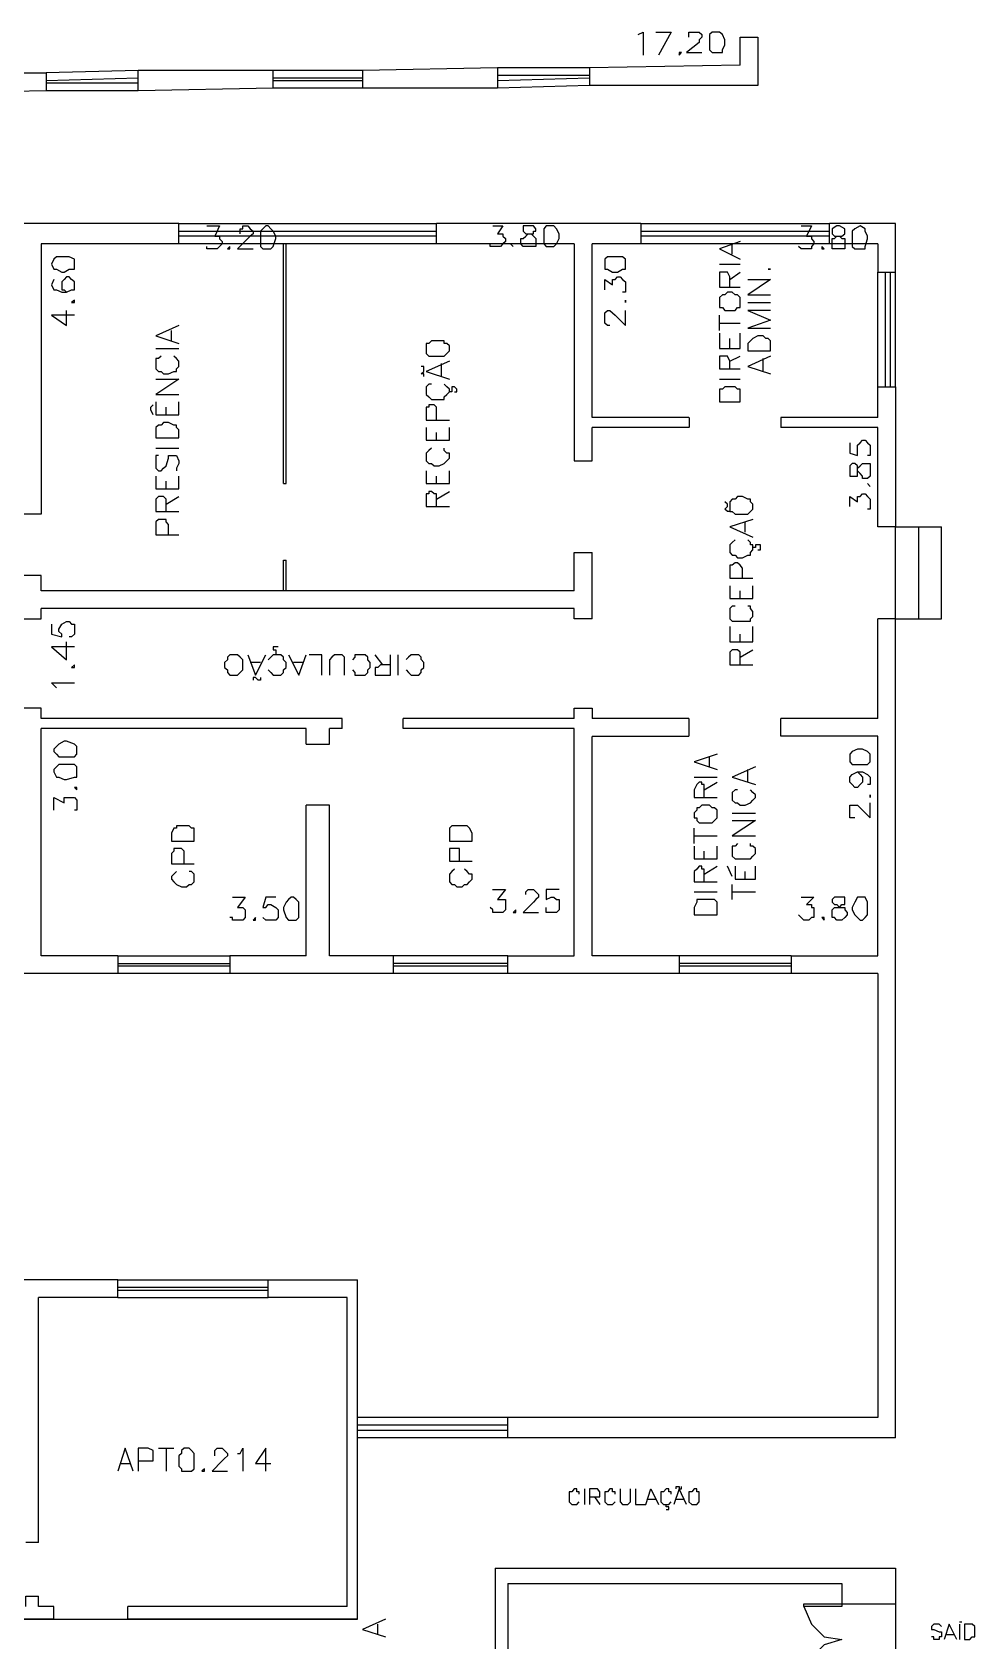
# Model space of a CAD drawing. Header units: millimetres. Extents: x -369 to -70, y -1414 to -1185.
# Drawn here: x -204.99 to -192.48, y -1322.25 to -1300.92 of the extents above; entities that cross this region are included whole.
import ezdxf

# ---------------------------------------------------------------- set-up
doc = ezdxf.new("R2010")
doc.units = ezdxf.units.MM
doc.header["$MEASUREMENT"] = 0
for name, color, linetype in [('10', 10, 'Continuous'), ('12', 12, 'Continuous'), ('50', 50, 'Continuous'), ('6', 6, 'Continuous'), ('8', 8, 'Continuous')]:
    doc.layers.add(name, color=color, linetype=linetype)

msp = doc.modelspace()

# ---------------------------------------------------------------- linework, layer by layer
at = {"layer": '10'}
for points in [[(-195.598, -1301.358), (-195.598, -1300.986), (-195.598, -1300.986), (-195.362, -1300.986), (-195.362, -1300.986), (-195.362, -1301.626)], [(-206.596, -1301.458), (-204.802, -1301.458), (-204.802, -1301.458), (-204.802, -1301.694), (-206.596, -1301.73)], [(-201.792, -1301.662), (-201.792, -1301.426), (-201.792, -1301.426), (-203.583, -1301.426)], [(-201.792, -1301.662), (-203.583, -1301.694), (-203.583, -1301.694), (-203.583, -1301.426)], [(-198.815, -1301.39), (-200.606, -1301.426)], [(-200.606, -1301.426), (-200.606, -1301.662)], [(-198.815, -1301.39), (-198.815, -1301.662)], [(-195.598, -1301.358), (-197.596, -1301.39)], [(-197.596, -1301.39), (-197.596, -1301.626)], [(-198.815, -1301.662), (-200.606, -1301.662)], [(-195.362, -1301.626), (-197.596, -1301.626)], [(-203.043, -1303.456), (-206.256, -1303.456)], [(-203.043, -1303.724), (-203.043, -1303.456)], [(-196.917, -1303.456), (-199.626, -1303.456)], [(-199.626, -1303.724), (-199.626, -1303.456)], [(-196.917, -1303.456), (-196.917, -1303.724), (-196.917, -1303.724), (-197.56, -1303.724)], [(-194.415, -1303.724), (-194.415, -1303.456)], [(-193.536, -1303.456), (-194.415, -1303.456)], [(-193.772, -1303.724), (-193.772, -1304.099), (-193.772, -1304.099), (-193.536, -1304.099), (-193.536, -1303.456)], [(-204.87, -1303.724), (-204.87, -1307.312), (-204.87, -1307.312), (-205.141, -1307.312), (-205.141, -1307.312), (-205.141, -1306.501)], [(-203.043, -1303.724), (-204.87, -1303.724)], [(-197.8, -1303.724), (-199.626, -1303.724)], [(-197.8, -1303.724), (-197.8, -1306.601), (-197.8, -1306.601), (-197.56, -1306.601)], [(-197.56, -1306.026), (-197.56, -1303.724)], [(-193.772, -1303.724), (-194.415, -1303.724)], [(-193.772, -1305.622), (-193.536, -1305.622)], [(-193.536, -1305.622), (-193.536, -1307.48), (-193.536, -1307.48), (-193.772, -1307.48)], [(-193.772, -1306.026), (-193.772, -1305.622)], [(-196.277, -1306.026), (-197.56, -1306.026)], [(-196.277, -1306.161), (-197.56, -1306.161)], [(-197.56, -1306.601), (-197.56, -1306.161)], [(-196.273, -1306.026), (-196.273, -1306.161)], [(-195.059, -1306.026), (-195.059, -1306.161)], [(-193.772, -1306.026), (-195.059, -1306.026)], [(-193.772, -1306.161), (-195.059, -1306.161)], [(-193.772, -1307.48), (-193.772, -1306.161)], [(-197.8, -1307.82), (-197.56, -1307.82)], [(-197.8, -1308.328), (-197.8, -1307.82)], [(-197.56, -1308.699), (-197.56, -1307.82)], [(-204.87, -1308.328), (-204.87, -1308.124), (-205.141, -1308.124)], [(-197.8, -1308.328), (-204.87, -1308.328)], [(-205.141, -1308.699), (-204.87, -1308.699), (-204.87, -1308.699), (-204.87, -1308.563)], [(-197.8, -1308.563), (-204.87, -1308.563)], [(-197.56, -1308.699), (-197.8, -1308.699), (-197.8, -1308.699), (-197.8, -1308.563)], [(-193.536, -1308.699), (-193.772, -1308.699)], [(-193.772, -1310.018), (-193.772, -1308.699)], [(-193.536, -1319.561), (-193.536, -1308.699)], [(-204.87, -1310.018), (-204.87, -1309.882), (-204.87, -1309.882), (-205.141, -1309.882), (-205.141, -1309.882), (-205.141, -1310.018)], [(-200.877, -1310.018), (-204.87, -1310.018)], [(-200.877, -1310.154), (-200.877, -1310.018)], [(-200.066, -1310.154), (-200.066, -1310.018)], [(-197.8, -1310.018), (-200.066, -1310.018)], [(-197.8, -1310.018), (-197.8, -1309.882), (-197.8, -1309.882), (-197.56, -1309.882), (-197.56, -1309.882), (-197.56, -1310.018)], [(-196.277, -1310.018), (-197.56, -1310.018)], [(-196.273, -1310.254), (-196.273, -1310.018)], [(-195.059, -1310.254), (-195.059, -1310.018)], [(-193.772, -1310.018), (-195.059, -1310.018)], [(-201.353, -1310.154), (-204.87, -1310.154)], [(-204.87, -1313.167), (-204.87, -1310.154)], [(-201.353, -1310.358), (-201.353, -1310.154)], [(-201.353, -1310.358), (-201.045, -1310.358), (-201.045, -1310.358), (-201.045, -1310.154)], [(-200.877, -1310.154), (-201.045, -1310.154)], [(-197.8, -1310.154), (-200.066, -1310.154)], [(-197.8, -1313.167), (-197.8, -1310.154)], [(-196.277, -1310.258), (-197.56, -1310.258)], [(-197.56, -1313.167), (-197.56, -1310.258)], [(-193.772, -1310.254), (-195.059, -1310.254)], [(-194.923, -1313.167), (-193.772, -1313.167), (-193.772, -1313.167), (-193.772, -1310.254)], [(-201.045, -1311.169), (-201.353, -1311.169)], [(-201.353, -1313.167), (-201.353, -1311.169)], [(-201.045, -1313.167), (-201.045, -1311.169)], [(-203.855, -1313.167), (-204.87, -1313.167)], [(-203.855, -1313.167), (-203.855, -1313.403)], [(-201.353, -1313.167), (-202.368, -1313.167)], [(-202.368, -1313.167), (-202.368, -1313.403)], [(-200.202, -1313.167), (-201.045, -1313.167)], [(-200.202, -1313.167), (-200.202, -1313.403)], [(-196.409, -1313.167), (-196.409, -1313.403), (-196.409, -1313.403), (-198.679, -1313.403), (-198.679, -1313.403), (-198.679, -1313.167), (-198.679, -1313.167), (-197.8, -1313.167)], [(-196.409, -1313.167), (-197.56, -1313.167)], [(-194.923, -1313.167), (-194.923, -1313.403)], [(-203.855, -1313.403), (-205.749, -1313.403)], [(-200.202, -1313.403), (-202.368, -1313.403)], [(-193.772, -1313.403), (-194.923, -1313.403)], [(-193.772, -1313.403), (-193.772, -1319.29)], [(-203.855, -1317.463), (-205.309, -1317.463)], [(-203.855, -1317.699), (-203.855, -1317.463)], [(-200.809, -1317.699), (-201.86, -1317.699), (-201.86, -1317.699), (-201.86, -1317.463), (-201.86, -1317.463), (-200.673, -1317.463)], [(-200.673, -1321.963), (-200.673, -1317.463)], [(-203.855, -1317.699), (-204.906, -1317.699)], [(-204.906, -1320.948), (-204.906, -1317.699)], [(-200.809, -1321.795), (-200.809, -1317.699)], [(-200.673, -1321.963), (-200.673, -1319.29)], [(-193.772, -1319.29), (-198.679, -1319.29)], [(-198.679, -1319.561), (-198.679, -1319.29)], [(-193.536, -1319.561), (-198.679, -1319.561)], [(-204.906, -1320.948), (-205.073, -1320.948)], [(-198.847, -1321.288), (-193.536, -1321.288)], [(-198.847, -1321.288), (-198.847, -1323.789)], [(-193.536, -1321.288), (-193.536, -1321.759)], [(-198.679, -1321.492), (-194.247, -1321.492)], [(-198.679, -1321.492), (-198.679, -1329.612)], [(-194.247, -1321.492), (-194.247, -1321.759)], [(-205.073, -1321.795), (-205.073, -1321.659), (-205.073, -1321.659), (-204.906, -1321.659)], [(-204.906, -1321.795), (-204.906, -1321.659)], [(-194.247, -1321.795), (-194.755, -1321.795), (-194.755, -1321.759), (-194.247, -1321.759), (-194.247, -1321.795)], [(-194.247, -1321.759), (-193.536, -1321.759)], [(-208.626, -1321.963), (-200.673, -1321.963)], [(-204.702, -1321.963), (-206.696, -1321.963)], [(-204.702, -1321.963), (-204.702, -1321.795), (-204.702, -1321.795), (-204.906, -1321.795)], [(-200.809, -1321.795), (-203.719, -1321.795)], [(-200.673, -1321.963), (-203.719, -1321.963), (-203.719, -1321.963), (-203.719, -1321.795)]]:
    msp.add_lwpolyline(points, dxfattribs=at)
at = {"layer": '12'}
for points in [[(-201.621, -1303.724), (-201.657, -1303.724)], [(-201.657, -1306.905), (-201.657, -1303.724)], [(-201.621, -1306.905), (-201.621, -1303.724)], [(-201.657, -1306.905), (-201.621, -1306.905)], [(-201.657, -1307.92), (-201.621, -1307.92)], [(-201.657, -1308.328), (-201.657, -1307.92)], [(-201.621, -1308.328), (-201.621, -1307.92)]]:
    msp.add_lwpolyline(points, dxfattribs=at)
at = {"layer": '50'}
for points in [[(-196.953, -1300.95), (-196.953, -1300.95), (-196.885, -1300.918), (-196.885, -1301.222)], [(-196.717, -1300.918), (-196.513, -1300.918), (-196.513, -1300.918), (-196.681, -1301.222)], [(-196.277, -1300.986), (-196.277, -1300.95), (-196.277, -1300.918), (-196.241, -1300.918), (-196.174, -1300.918), (-196.142, -1300.918), (-196.106, -1300.95), (-196.106, -1300.986), (-196.142, -1301.018), (-196.142, -1301.054), (-196.309, -1301.186), (-196.106, -1301.186)], [(-195.938, -1300.918), (-195.97, -1300.918), (-196.006, -1300.95), (-196.006, -1301.018), (-196.006, -1301.086), (-196.006, -1301.154), (-195.97, -1301.186), (-195.938, -1301.186), (-195.902, -1301.186), (-195.834, -1301.186), (-195.834, -1301.154), (-195.802, -1301.086), (-195.802, -1301.018), (-195.834, -1300.95), (-195.87, -1300.918), (-195.902, -1300.918), (-195.938, -1300.918)], [(-196.409, -1301.186), (-196.409, -1301.186), (-196.409, -1301.222), (-196.377, -1301.186), (-196.409, -1301.186)], [(-202.672, -1303.488), (-202.504, -1303.488), (-202.568, -1303.624), (-202.536, -1303.624), (-202.504, -1303.624), (-202.504, -1303.66), (-202.468, -1303.692), (-202.468, -1303.724), (-202.504, -1303.76), (-202.536, -1303.792), (-202.568, -1303.792), (-202.604, -1303.792), (-202.672, -1303.792), (-202.672, -1303.76)], [(-202.232, -1303.592), (-202.232, -1303.556), (-202.232, -1303.524), (-202.196, -1303.524), (-202.196, -1303.488), (-202.128, -1303.488), (-202.096, -1303.524), (-202.06, -1303.556), (-202.06, -1303.592), (-202.096, -1303.624), (-202.128, -1303.656), (-202.264, -1303.792), (-202.06, -1303.792)], [(-201.892, -1303.488), (-201.928, -1303.524), (-201.96, -1303.556), (-201.96, -1303.624), (-201.96, -1303.656), (-201.96, -1303.76), (-201.928, -1303.792), (-201.892, -1303.792), (-201.86, -1303.792), (-201.824, -1303.792), (-201.792, -1303.76), (-201.756, -1303.656), (-201.756, -1303.624), (-201.792, -1303.556), (-201.824, -1303.524), (-201.86, -1303.488), (-201.892, -1303.488)], [(-198.879, -1303.488), (-198.747, -1303.488), (-198.815, -1303.592), (-198.779, -1303.592), (-198.747, -1303.592), (-198.747, -1303.624), (-198.711, -1303.656), (-198.711, -1303.692), (-198.747, -1303.724), (-198.779, -1303.76), (-198.815, -1303.76), (-198.847, -1303.76), (-198.879, -1303.76), (-198.915, -1303.76), (-198.915, -1303.724)], [(-198.408, -1303.488), (-198.475, -1303.488), (-198.475, -1303.524), (-198.475, -1303.556), (-198.44, -1303.592), (-198.372, -1303.592), (-198.34, -1303.624), (-198.308, -1303.656), (-198.308, -1303.724), (-198.308, -1303.76), (-198.34, -1303.76), (-198.372, -1303.76), (-198.408, -1303.76), (-198.475, -1303.76), (-198.507, -1303.724), (-198.507, -1303.656), (-198.475, -1303.656), (-198.44, -1303.624), (-198.408, -1303.592), (-198.34, -1303.592), (-198.34, -1303.556), (-198.308, -1303.556), (-198.308, -1303.524), (-198.34, -1303.488), (-198.372, -1303.488), (-198.408, -1303.488)], [(-198.136, -1303.488), (-198.172, -1303.488), (-198.204, -1303.524), (-198.204, -1303.592), (-198.204, -1303.656), (-198.204, -1303.724), (-198.172, -1303.76), (-198.136, -1303.76), (-198.104, -1303.76), (-198.068, -1303.76), (-198.036, -1303.724), (-198, -1303.656), (-198, -1303.592), (-198.036, -1303.524), (-198.068, -1303.488), (-198.104, -1303.488), (-198.136, -1303.488)], [(-194.787, -1303.488), (-194.651, -1303.488), (-194.719, -1303.624), (-194.687, -1303.624), (-194.651, -1303.624), (-194.651, -1303.66), (-194.619, -1303.692), (-194.619, -1303.724), (-194.651, -1303.76), (-194.651, -1303.792), (-194.719, -1303.792), (-194.755, -1303.792), (-194.787, -1303.792), (-194.823, -1303.76)], [(-194.315, -1303.488), (-194.379, -1303.524), (-194.379, -1303.556), (-194.379, -1303.592), (-194.347, -1303.624), (-194.279, -1303.624), (-194.247, -1303.656), (-194.211, -1303.656), (-194.211, -1303.692), (-194.211, -1303.76), (-194.211, -1303.792), (-194.279, -1303.792), (-194.315, -1303.792), (-194.379, -1303.792), (-194.379, -1303.76), (-194.379, -1303.692), (-194.379, -1303.656), (-194.347, -1303.656), (-194.315, -1303.624), (-194.247, -1303.624), (-194.211, -1303.592), (-194.211, -1303.556), (-194.211, -1303.524), (-194.279, -1303.488), (-194.315, -1303.488)], [(-194.008, -1303.488), (-194.075, -1303.524), (-194.111, -1303.556), (-194.111, -1303.624), (-194.111, -1303.66), (-194.111, -1303.76), (-194.075, -1303.792), (-194.008, -1303.792), (-193.94, -1303.792), (-193.94, -1303.76), (-193.908, -1303.66), (-193.908, -1303.624), (-193.94, -1303.556), (-193.94, -1303.524), (-194.008, -1303.488)], [(-202.368, -1303.76), (-202.4, -1303.792), (-202.368, -1303.792), (-202.368, -1303.76)], [(-198.611, -1303.76), (-198.643, -1303.724)], [(-195.598, -1303.692), (-195.87, -1303.792), (-195.87, -1303.792), (-195.598, -1303.928)], [(-195.702, -1303.86), (-195.702, -1303.724)], [(-194.515, -1303.76), (-194.515, -1303.792), (-194.483, -1303.792), (-194.515, -1303.76)], [(-204.734, -1303.995), (-204.702, -1304.063), (-204.666, -1304.063), (-204.598, -1304.099), (-204.566, -1304.099), (-204.498, -1304.063), (-204.43, -1304.063), (-204.43, -1303.995), (-204.43, -1303.928), (-204.498, -1303.896), (-204.566, -1303.896), (-204.598, -1303.896), (-204.666, -1303.896), (-204.702, -1303.928), (-204.734, -1303.995)], [(-197.392, -1303.995), (-197.392, -1304.063), (-197.356, -1304.063), (-197.293, -1304.099), (-197.225, -1304.099), (-197.157, -1304.063), (-197.121, -1304.063), (-197.121, -1303.995), (-197.121, -1303.928), (-197.157, -1303.896), (-197.225, -1303.896), (-197.293, -1303.896), (-197.356, -1303.896), (-197.392, -1303.928), (-197.392, -1303.995)], [(-195.87, -1303.995), (-195.598, -1303.995)], [(-204.702, -1304.199), (-204.702, -1304.199), (-204.734, -1304.267), (-204.702, -1304.335), (-204.666, -1304.335), (-204.598, -1304.367), (-204.534, -1304.367), (-204.466, -1304.335), (-204.43, -1304.335), (-204.43, -1304.267), (-204.43, -1304.231), (-204.466, -1304.199), (-204.498, -1304.163), (-204.534, -1304.163), (-204.566, -1304.199), (-204.598, -1304.231), (-204.598, -1304.267), (-204.598, -1304.335), (-204.566, -1304.335), (-204.534, -1304.367)], [(-197.392, -1304.335), (-197.392, -1304.199), (-197.293, -1304.267), (-197.293, -1304.231), (-197.293, -1304.199), (-197.257, -1304.199), (-197.225, -1304.163), (-197.189, -1304.163), (-197.157, -1304.199), (-197.121, -1304.231), (-197.121, -1304.267), (-197.121, -1304.299), (-197.121, -1304.335), (-197.121, -1304.367), (-197.157, -1304.367)], [(-195.734, -1304.299), (-195.734, -1304.163), (-195.766, -1304.099), (-195.802, -1304.099), (-195.834, -1304.099), (-195.87, -1304.099), (-195.87, -1304.163), (-195.87, -1304.299), (-195.87, -1304.299), (-195.598, -1304.299)], [(-195.734, -1304.199), (-195.598, -1304.099)], [(-195.498, -1304.199), (-195.194, -1304.199), (-195.194, -1304.199), (-195.498, -1304.403), (-195.498, -1304.403), (-195.194, -1304.403)], [(-195.226, -1304.063), (-195.194, -1304.063), (-195.226, -1304.063)], [(-204.466, -1304.503), (-204.43, -1304.503), (-204.43, -1304.471), (-204.466, -1304.503)], [(-197.121, -1304.503), (-197.121, -1304.503), (-197.121, -1304.471), (-197.121, -1304.503)], [(-195.87, -1304.539), (-195.87, -1304.571), (-195.834, -1304.571), (-195.802, -1304.607), (-195.766, -1304.607), (-195.702, -1304.607), (-195.666, -1304.607), (-195.634, -1304.571), (-195.598, -1304.571), (-195.598, -1304.539), (-195.598, -1304.471), (-195.598, -1304.435), (-195.634, -1304.403), (-195.666, -1304.403), (-195.702, -1304.367), (-195.766, -1304.367), (-195.802, -1304.403), (-195.834, -1304.403), (-195.87, -1304.435), (-195.87, -1304.471), (-195.87, -1304.539)], [(-204.43, -1304.671), (-204.734, -1304.671), (-204.734, -1304.671), (-204.534, -1304.807), (-204.534, -1304.607)], [(-197.325, -1304.807), (-197.356, -1304.807), (-197.392, -1304.775), (-197.392, -1304.739), (-197.392, -1304.671), (-197.392, -1304.639), (-197.356, -1304.607), (-197.325, -1304.607), (-197.293, -1304.639), (-197.257, -1304.671), (-197.121, -1304.807), (-197.121, -1304.607)], [(-195.87, -1304.875), (-195.87, -1304.671)], [(-195.498, -1304.503), (-195.194, -1304.503)], [(-195.194, -1304.607), (-195.498, -1304.607), (-195.498, -1304.607), (-195.194, -1304.739), (-195.194, -1304.739), (-195.498, -1304.843), (-195.498, -1304.843), (-195.194, -1304.843)], [(-203.043, -1304.807), (-203.347, -1304.943), (-203.347, -1304.943), (-203.043, -1305.047)], [(-203.143, -1305.011), (-203.143, -1304.875)], [(-195.87, -1304.775), (-195.598, -1304.775)], [(-195.87, -1304.911), (-195.87, -1305.114), (-195.87, -1305.114), (-195.598, -1305.114)], [(-195.598, -1305.114), (-195.598, -1304.911)], [(-203.347, -1305.114), (-203.043, -1305.114)], [(-199.762, -1305.146), (-199.762, -1305.178), (-199.726, -1305.214), (-199.694, -1305.214), (-199.658, -1305.214), (-199.59, -1305.214), (-199.523, -1305.214), (-199.491, -1305.178), (-199.455, -1305.146), (-199.455, -1305.078), (-199.491, -1305.047), (-199.523, -1305.047), (-199.523, -1305.011), (-199.59, -1305.011), (-199.658, -1305.011), (-199.694, -1305.011), (-199.726, -1305.047), (-199.762, -1305.047), (-199.762, -1305.078), (-199.762, -1305.146)], [(-195.734, -1305.114), (-195.734, -1304.979)], [(-195.498, -1305.146), (-195.194, -1305.146), (-195.194, -1305.146), (-195.194, -1305.047), (-195.194, -1305.011), (-195.226, -1304.979), (-195.258, -1304.979), (-195.294, -1304.943), (-195.362, -1304.943), (-195.43, -1304.979), (-195.462, -1305.011), (-195.498, -1305.047), (-195.498, -1305.146)], [(-203.279, -1305.214), (-203.315, -1305.246), (-203.347, -1305.246), (-203.347, -1305.282), (-203.347, -1305.35), (-203.347, -1305.382), (-203.315, -1305.418), (-203.279, -1305.418), (-203.247, -1305.45), (-203.179, -1305.45), (-203.111, -1305.418), (-203.075, -1305.418), (-203.075, -1305.382), (-203.043, -1305.35), (-203.043, -1305.282), (-203.075, -1305.246), (-203.111, -1305.214)], [(-199.455, -1305.282), (-199.762, -1305.418), (-199.762, -1305.418), (-199.455, -1305.518)], [(-199.558, -1305.486), (-199.558, -1305.314)], [(-195.734, -1305.382), (-195.734, -1305.282), (-195.766, -1305.214), (-195.802, -1305.214), (-195.834, -1305.214), (-195.87, -1305.214), (-195.87, -1305.282), (-195.87, -1305.382), (-195.87, -1305.382), (-195.598, -1305.382)], [(-195.734, -1305.282), (-195.598, -1305.214)], [(-195.194, -1305.214), (-195.498, -1305.35), (-195.498, -1305.35), (-195.194, -1305.45)], [(-195.294, -1305.418), (-195.294, -1305.246)], [(-203.347, -1305.518), (-203.043, -1305.518), (-203.043, -1305.518), (-203.347, -1305.722), (-203.347, -1305.722), (-203.043, -1305.722)], [(-199.794, -1305.486), (-199.794, -1305.45), (-199.794, -1305.45), (-199.83, -1305.45), (-199.794, -1305.418), (-199.794, -1305.418), (-199.794, -1305.418), (-199.794, -1305.382), (-199.794, -1305.35), (-199.83, -1305.35)], [(-195.87, -1305.518), (-195.598, -1305.518)], [(-199.694, -1305.586), (-199.726, -1305.586), (-199.762, -1305.622), (-199.762, -1305.654), (-199.762, -1305.686), (-199.762, -1305.722), (-199.726, -1305.754), (-199.694, -1305.79), (-199.658, -1305.79), (-199.59, -1305.79), (-199.523, -1305.79), (-199.523, -1305.754), (-199.491, -1305.722), (-199.455, -1305.686), (-199.455, -1305.654), (-199.491, -1305.622), (-199.523, -1305.586)], [(-199.387, -1305.686), (-199.355, -1305.686), (-199.355, -1305.654), (-199.387, -1305.622), (-199.423, -1305.622), (-199.423, -1305.654), (-199.423, -1305.686), (-199.455, -1305.686)], [(-195.87, -1305.822), (-195.598, -1305.822), (-195.598, -1305.822), (-195.598, -1305.722), (-195.598, -1305.654), (-195.634, -1305.654), (-195.666, -1305.622), (-195.702, -1305.622), (-195.766, -1305.622), (-195.802, -1305.622), (-195.834, -1305.654), (-195.87, -1305.654), (-195.87, -1305.722), (-195.87, -1305.822)], [(-203.383, -1305.994), (-203.415, -1305.926), (-203.415, -1305.89), (-203.383, -1305.858)], [(-203.347, -1305.822), (-203.347, -1305.994), (-203.043, -1305.994), (-203.043, -1305.822)], [(-203.211, -1305.994), (-203.211, -1305.89)], [(-199.626, -1306.062), (-199.626, -1305.958), (-199.626, -1305.89), (-199.658, -1305.858), (-199.726, -1305.858), (-199.726, -1305.89), (-199.762, -1305.89), (-199.762, -1305.958), (-199.762, -1306.062), (-199.762, -1306.062), (-199.455, -1306.062)], [(-203.347, -1306.297), (-203.043, -1306.297), (-203.043, -1306.297), (-203.043, -1306.193), (-203.075, -1306.161), (-203.075, -1306.13), (-203.111, -1306.13), (-203.179, -1306.094), (-203.247, -1306.094), (-203.279, -1306.13), (-203.315, -1306.13), (-203.347, -1306.161), (-203.347, -1306.193), (-203.347, -1306.297)], [(-199.762, -1306.161), (-199.762, -1306.329), (-199.762, -1306.329), (-199.455, -1306.329)], [(-199.455, -1306.329), (-199.455, -1306.161)], [(-199.626, -1306.329), (-199.626, -1306.229)], [(-194.143, -1306.365), (-194.143, -1306.501), (-194.043, -1306.533), (-194.043, -1306.501), (-194.043, -1306.465), (-194.043, -1306.433), (-194.043, -1306.397), (-194.008, -1306.365), (-193.976, -1306.329), (-193.94, -1306.329), (-193.908, -1306.365), (-193.872, -1306.397), (-193.872, -1306.433), (-193.872, -1306.465), (-193.872, -1306.501), (-193.872, -1306.533), (-193.908, -1306.533)], [(-203.347, -1306.433), (-203.043, -1306.433)], [(-203.315, -1306.533), (-203.347, -1306.533), (-203.347, -1306.601), (-203.347, -1306.637), (-203.347, -1306.701), (-203.315, -1306.737), (-203.279, -1306.737), (-203.247, -1306.701), (-203.211, -1306.669), (-203.179, -1306.569), (-203.179, -1306.533), (-203.143, -1306.533), (-203.075, -1306.533), (-203.043, -1306.601), (-203.043, -1306.637), (-203.075, -1306.701), (-203.075, -1306.737)], [(-199.694, -1306.433), (-199.726, -1306.465), (-199.762, -1306.501), (-199.762, -1306.569), (-199.762, -1306.601), (-199.726, -1306.637), (-199.694, -1306.637), (-199.658, -1306.669), (-199.59, -1306.669), (-199.523, -1306.637), (-199.491, -1306.601), (-199.455, -1306.569), (-199.455, -1306.501), (-199.491, -1306.501), (-199.523, -1306.465), (-199.523, -1306.433)], [(-203.347, -1306.805), (-203.347, -1306.973), (-203.347, -1306.973), (-203.043, -1306.973)], [(-203.043, -1306.973), (-203.043, -1306.805)], [(-199.762, -1306.737), (-199.762, -1306.905), (-199.762, -1306.905), (-199.455, -1306.905)], [(-199.626, -1306.905), (-199.626, -1306.805)], [(-199.455, -1306.905), (-199.455, -1306.737)], [(-194.143, -1306.769), (-194.143, -1306.805), (-194.111, -1306.805), (-194.075, -1306.805), (-194.043, -1306.805), (-194.043, -1306.769), (-194.043, -1306.701), (-194.008, -1306.669), (-193.976, -1306.637), (-193.908, -1306.637), (-193.872, -1306.637), (-193.872, -1306.669), (-193.872, -1306.701), (-193.872, -1306.769), (-193.872, -1306.805), (-193.908, -1306.837), (-193.976, -1306.837), (-193.976, -1306.805), (-194.008, -1306.769), (-194.043, -1306.737), (-194.043, -1306.669), (-194.075, -1306.637), (-194.111, -1306.637), (-194.143, -1306.669), (-194.143, -1306.701), (-194.143, -1306.769)], [(-203.211, -1306.973), (-203.211, -1306.873)], [(-199.626, -1307.209), (-199.626, -1307.077), (-199.626, -1307.041), (-199.658, -1307.041), (-199.694, -1307.009), (-199.726, -1307.009), (-199.726, -1307.041), (-199.762, -1307.041), (-199.762, -1307.077), (-199.762, -1307.209), (-199.762, -1307.209), (-199.455, -1307.209)], [(-199.626, -1307.109), (-199.455, -1307.009)], [(-194.143, -1307.209), (-194.143, -1307.077), (-194.043, -1307.145), (-194.043, -1307.109), (-194.043, -1307.077), (-194.008, -1307.077), (-193.976, -1307.041), (-193.94, -1307.041), (-193.908, -1307.077), (-193.872, -1307.109), (-193.872, -1307.145), (-193.872, -1307.177), (-193.872, -1307.209), (-193.872, -1307.245), (-193.908, -1307.245)], [(-193.872, -1306.941), (-193.908, -1306.905)], [(-203.211, -1307.276), (-203.211, -1307.145), (-203.211, -1307.109), (-203.247, -1307.077), (-203.279, -1307.077), (-203.315, -1307.077), (-203.347, -1307.109), (-203.347, -1307.145), (-203.347, -1307.276), (-203.347, -1307.276), (-203.043, -1307.276)], [(-203.211, -1307.177), (-203.043, -1307.077)], [(-195.734, -1307.276), (-195.766, -1307.276), (-195.766, -1307.276), (-195.802, -1307.245), (-195.766, -1307.209), (-195.766, -1307.209), (-195.766, -1307.209), (-195.766, -1307.177), (-195.802, -1307.145)], [(-195.734, -1307.245), (-195.734, -1307.276), (-195.702, -1307.276), (-195.666, -1307.312), (-195.634, -1307.312), (-195.566, -1307.312), (-195.498, -1307.312), (-195.462, -1307.276), (-195.43, -1307.245), (-195.43, -1307.177), (-195.462, -1307.145), (-195.462, -1307.109), (-195.498, -1307.109), (-195.566, -1307.077), (-195.634, -1307.077), (-195.666, -1307.109), (-195.702, -1307.109), (-195.734, -1307.145), (-195.734, -1307.177), (-195.734, -1307.245)], [(-203.179, -1307.584), (-203.179, -1307.448), (-203.211, -1307.412), (-203.211, -1307.38), (-203.247, -1307.38), (-203.279, -1307.38), (-203.315, -1307.38), (-203.347, -1307.412), (-203.347, -1307.448), (-203.347, -1307.584), (-203.347, -1307.584), (-203.043, -1307.584)], [(-195.43, -1307.38), (-195.734, -1307.48), (-195.734, -1307.48), (-195.43, -1307.616)], [(-195.53, -1307.548), (-195.53, -1307.412)], [(-195.666, -1307.652), (-195.702, -1307.684), (-195.734, -1307.716), (-195.734, -1307.784), (-195.734, -1307.82), (-195.702, -1307.852), (-195.666, -1307.852), (-195.634, -1307.888), (-195.566, -1307.888), (-195.498, -1307.852), (-195.462, -1307.852), (-195.462, -1307.82), (-195.43, -1307.784), (-195.43, -1307.716), (-195.462, -1307.716), (-195.462, -1307.684), (-195.498, -1307.652)], [(-195.362, -1307.784), (-195.326, -1307.784), (-195.326, -1307.716), (-195.362, -1307.716), (-195.394, -1307.716), (-195.394, -1307.752), (-195.43, -1307.752)], [(-195.566, -1308.16), (-195.566, -1308.024), (-195.598, -1307.988), (-195.634, -1307.956), (-195.666, -1307.956), (-195.702, -1307.988), (-195.734, -1307.988), (-195.734, -1308.024), (-195.734, -1308.16), (-195.734, -1308.16), (-195.43, -1308.16)], [(-195.734, -1308.26), (-195.734, -1308.427), (-195.734, -1308.427), (-195.43, -1308.427)], [(-195.598, -1308.427), (-195.598, -1308.328)], [(-195.43, -1308.427), (-195.43, -1308.26)], [(-195.666, -1308.531), (-195.702, -1308.531), (-195.734, -1308.563), (-195.734, -1308.599), (-195.734, -1308.667), (-195.734, -1308.699), (-195.702, -1308.731), (-195.666, -1308.731), (-195.634, -1308.731), (-195.566, -1308.731), (-195.498, -1308.731), (-195.462, -1308.731), (-195.462, -1308.699), (-195.43, -1308.667), (-195.43, -1308.599), (-195.462, -1308.563), (-195.462, -1308.531), (-195.498, -1308.531)], [(-204.734, -1308.767), (-204.734, -1308.903), (-204.598, -1308.935), (-204.598, -1308.903), (-204.634, -1308.867), (-204.634, -1308.835), (-204.598, -1308.767), (-204.534, -1308.735), (-204.498, -1308.735), (-204.466, -1308.767), (-204.43, -1308.767), (-204.43, -1308.835), (-204.43, -1308.867), (-204.43, -1308.903), (-204.466, -1308.935), (-204.498, -1308.935)], [(-195.734, -1308.799), (-195.734, -1309.003), (-195.734, -1309.003), (-195.43, -1309.003)], [(-195.598, -1309.003), (-195.598, -1308.903)], [(-195.43, -1309.003), (-195.43, -1308.799)], [(-204.43, -1309.071), (-204.734, -1309.071), (-204.734, -1309.071), (-204.534, -1309.243), (-204.534, -1309.003)], [(-202.264, -1309.443), (-202.264, -1309.443), (-202.232, -1309.411), (-202.196, -1309.375), (-202.196, -1309.343), (-202.196, -1309.275), (-202.196, -1309.243), (-202.232, -1309.207), (-202.264, -1309.175), (-202.332, -1309.175), (-202.368, -1309.175), (-202.4, -1309.207), (-202.4, -1309.243), (-202.436, -1309.275), (-202.436, -1309.343), (-202.4, -1309.375), (-202.4, -1309.411), (-202.368, -1309.443), (-202.332, -1309.443), (-202.264, -1309.443)], [(-202.128, -1309.175), (-202.028, -1309.443), (-202.028, -1309.443), (-201.892, -1309.175)], [(-201.86, -1309.375), (-201.824, -1309.411), (-201.792, -1309.443), (-201.725, -1309.443), (-201.689, -1309.443), (-201.657, -1309.411), (-201.657, -1309.375), (-201.621, -1309.343), (-201.621, -1309.275), (-201.657, -1309.243), (-201.657, -1309.207), (-201.689, -1309.175), (-201.725, -1309.175), (-201.792, -1309.175), (-201.824, -1309.207), (-201.86, -1309.243)], [(-201.725, -1309.071), (-201.725, -1309.071), (-201.792, -1309.071), (-201.792, -1309.107), (-201.756, -1309.107), (-201.756, -1309.175)], [(-201.589, -1309.175), (-201.453, -1309.443), (-201.453, -1309.443), (-201.353, -1309.175)], [(-201.149, -1309.443), (-201.149, -1309.175), (-201.317, -1309.175)], [(-200.845, -1309.443), (-200.845, -1309.243), (-200.845, -1309.207), (-200.877, -1309.175), (-200.913, -1309.175), (-200.945, -1309.175), (-200.977, -1309.175), (-201.013, -1309.207), (-201.045, -1309.243), (-201.045, -1309.443)], [(-200.741, -1309.375), (-200.709, -1309.411), (-200.709, -1309.443), (-200.673, -1309.443), (-200.606, -1309.443), (-200.574, -1309.443), (-200.538, -1309.411), (-200.538, -1309.375), (-200.506, -1309.343), (-200.506, -1309.275), (-200.538, -1309.243), (-200.538, -1309.207), (-200.574, -1309.175), (-200.606, -1309.175), (-200.673, -1309.175), (-200.709, -1309.175), (-200.709, -1309.207), (-200.741, -1309.243)], [(-200.234, -1309.307), (-200.37, -1309.307), (-200.406, -1309.343), (-200.438, -1309.343), (-200.438, -1309.375), (-200.438, -1309.411), (-200.438, -1309.443), (-200.406, -1309.443), (-200.37, -1309.443), (-200.234, -1309.443), (-200.234, -1309.443), (-200.234, -1309.175)], [(-200.338, -1309.307), (-200.438, -1309.175)], [(-200.134, -1309.443), (-200.134, -1309.175)], [(-200.03, -1309.375), (-199.998, -1309.411), (-199.962, -1309.443), (-199.898, -1309.443), (-199.862, -1309.443), (-199.83, -1309.411), (-199.83, -1309.375), (-199.794, -1309.343), (-199.794, -1309.275), (-199.83, -1309.239), (-199.83, -1309.207), (-199.862, -1309.175), (-199.898, -1309.175), (-199.962, -1309.175), (-199.998, -1309.207), (-200.03, -1309.239)], [(-195.598, -1309.307), (-195.598, -1309.175), (-195.598, -1309.139), (-195.634, -1309.107), (-195.666, -1309.107), (-195.702, -1309.107), (-195.734, -1309.139), (-195.734, -1309.175), (-195.734, -1309.307), (-195.734, -1309.307), (-195.43, -1309.307)], [(-195.598, -1309.207), (-195.43, -1309.107)], [(-204.466, -1309.343), (-204.43, -1309.343), (-204.43, -1309.307), (-204.466, -1309.343)], [(-201.96, -1309.275), (-202.096, -1309.275)], [(-201.385, -1309.275), (-201.521, -1309.275)], [(-204.666, -1309.614), (-204.702, -1309.578), (-204.734, -1309.546), (-204.43, -1309.546)], [(-201.96, -1309.478), (-201.96, -1309.51), (-201.96, -1309.51), (-201.992, -1309.51), (-201.992, -1309.51), (-201.992, -1309.51), (-202.028, -1309.478), (-202.06, -1309.478), (-202.06, -1309.51)], [(-204.702, -1310.458), (-204.666, -1310.494), (-204.634, -1310.526), (-204.566, -1310.526), (-204.534, -1310.526), (-204.43, -1310.526), (-204.398, -1310.494), (-204.398, -1310.458), (-204.398, -1310.426), (-204.398, -1310.39), (-204.43, -1310.358), (-204.534, -1310.322), (-204.566, -1310.322), (-204.634, -1310.358), (-204.666, -1310.39), (-204.702, -1310.426), (-204.702, -1310.458)], [(-194.143, -1310.561), (-194.143, -1310.593), (-194.111, -1310.629), (-194.043, -1310.629), (-193.976, -1310.629), (-193.908, -1310.629), (-193.872, -1310.593), (-193.872, -1310.561), (-193.872, -1310.526), (-193.872, -1310.494), (-193.908, -1310.458), (-193.976, -1310.426), (-194.043, -1310.426), (-194.111, -1310.458), (-194.143, -1310.494), (-194.143, -1310.526), (-194.143, -1310.561)], [(-204.702, -1310.729), (-204.666, -1310.797), (-204.634, -1310.797), (-204.566, -1310.829), (-204.534, -1310.829), (-204.43, -1310.797), (-204.398, -1310.797), (-204.398, -1310.729), (-204.398, -1310.697), (-204.398, -1310.661), (-204.43, -1310.629), (-204.534, -1310.629), (-204.566, -1310.629), (-204.634, -1310.629), (-204.666, -1310.661), (-204.702, -1310.697), (-204.702, -1310.729)], [(-195.902, -1310.494), (-196.21, -1310.593), (-196.21, -1310.593), (-195.902, -1310.697)], [(-196.006, -1310.661), (-196.006, -1310.526)], [(-195.394, -1310.661), (-195.702, -1310.797), (-195.702, -1310.797), (-195.394, -1310.897)], [(-196.21, -1310.797), (-195.902, -1310.797)], [(-196.074, -1311.069), (-196.074, -1310.965), (-196.074, -1310.897), (-196.106, -1310.897), (-196.106, -1310.865), (-196.142, -1310.865), (-196.174, -1310.897), (-196.21, -1310.965), (-196.21, -1311.069), (-196.21, -1311.069), (-195.902, -1311.069)], [(-196.074, -1310.965), (-195.902, -1310.865)], [(-195.498, -1310.865), (-195.498, -1310.697)], [(-194.043, -1310.729), (-194.008, -1310.761), (-193.976, -1310.797), (-193.976, -1310.829), (-193.976, -1310.865), (-194.008, -1310.897), (-194.043, -1310.933), (-194.075, -1310.933), (-194.111, -1310.897), (-194.143, -1310.865), (-194.143, -1310.829), (-194.143, -1310.797), (-194.111, -1310.761), (-194.043, -1310.729), (-193.976, -1310.729), (-193.908, -1310.761), (-193.872, -1310.797), (-193.872, -1310.829), (-193.872, -1310.865), (-193.872, -1310.897), (-193.908, -1310.897)], [(-204.702, -1311.237), (-204.702, -1311.069), (-204.566, -1311.137), (-204.566, -1311.101), (-204.566, -1311.069), (-204.534, -1311.069), (-204.498, -1311.069), (-204.466, -1311.069), (-204.43, -1311.069), (-204.398, -1311.101), (-204.398, -1311.137), (-204.398, -1311.169), (-204.398, -1311.237), (-204.43, -1311.237)], [(-204.43, -1310.933), (-204.398, -1310.965), (-204.398, -1310.933), (-204.43, -1310.933)], [(-195.634, -1310.965), (-195.666, -1310.965), (-195.702, -1311.001), (-195.702, -1311.033), (-195.702, -1311.069), (-195.702, -1311.101), (-195.666, -1311.137), (-195.634, -1311.137), (-195.598, -1311.169), (-195.53, -1311.169), (-195.462, -1311.137), (-195.43, -1311.101), (-195.394, -1311.069), (-195.394, -1311.033), (-195.43, -1311.001), (-195.462, -1310.965)], [(-193.872, -1311.033), (-193.872, -1311.069), (-193.872, -1311.033)], [(-196.21, -1311.337), (-196.174, -1311.337), (-196.174, -1311.373), (-196.142, -1311.405), (-196.106, -1311.405), (-196.006, -1311.405), (-195.97, -1311.405), (-195.938, -1311.373), (-195.902, -1311.337), (-195.902, -1311.269), (-195.902, -1311.237), (-195.938, -1311.205), (-195.97, -1311.205), (-196.006, -1311.169), (-196.106, -1311.169), (-196.142, -1311.205), (-196.174, -1311.205), (-196.174, -1311.237), (-196.21, -1311.269), (-196.21, -1311.337)], [(-195.702, -1311.273), (-195.394, -1311.273)], [(-194.075, -1311.337), (-194.111, -1311.337), (-194.143, -1311.337), (-194.143, -1311.305), (-194.143, -1311.269), (-194.143, -1311.237), (-194.143, -1311.205), (-194.143, -1311.169), (-194.111, -1311.169), (-194.075, -1311.169), (-194.043, -1311.169), (-194.008, -1311.205), (-193.872, -1311.337), (-193.872, -1311.137)], [(-203.143, -1311.645), (-202.84, -1311.645), (-202.84, -1311.645), (-202.84, -1311.541), (-202.84, -1311.473), (-202.875, -1311.473), (-202.907, -1311.441), (-202.943, -1311.441), (-203.007, -1311.441), (-203.075, -1311.441), (-203.075, -1311.473), (-203.111, -1311.473), (-203.143, -1311.541), (-203.143, -1311.645)], [(-199.455, -1311.645), (-199.151, -1311.645), (-199.151, -1311.645), (-199.151, -1311.541), (-199.187, -1311.473), (-199.219, -1311.441), (-199.255, -1311.441), (-199.287, -1311.441), (-199.355, -1311.441), (-199.387, -1311.441), (-199.423, -1311.441), (-199.455, -1311.473), (-199.455, -1311.541), (-199.455, -1311.645)], [(-196.21, -1311.676), (-196.21, -1311.473)], [(-195.702, -1311.373), (-195.394, -1311.373), (-195.394, -1311.373), (-195.702, -1311.577), (-195.702, -1311.577), (-195.394, -1311.577)], [(-196.21, -1311.577), (-195.902, -1311.577)], [(-196.21, -1311.712), (-196.21, -1311.88), (-196.21, -1311.88), (-195.902, -1311.88)], [(-195.902, -1311.88), (-195.902, -1311.712)], [(-195.634, -1311.676), (-195.666, -1311.712), (-195.702, -1311.712), (-195.702, -1311.744), (-195.702, -1311.812), (-195.702, -1311.844), (-195.666, -1311.88), (-195.634, -1311.88), (-195.598, -1311.88), (-195.53, -1311.88), (-195.462, -1311.88), (-195.43, -1311.844), (-195.394, -1311.812), (-195.394, -1311.744), (-195.43, -1311.712), (-195.462, -1311.712), (-195.462, -1311.676)], [(-202.975, -1311.948), (-202.975, -1311.812), (-202.975, -1311.78), (-203.007, -1311.744), (-203.043, -1311.744), (-203.075, -1311.744), (-203.111, -1311.744), (-203.111, -1311.78), (-203.143, -1311.812), (-203.143, -1311.948), (-203.143, -1311.948), (-202.84, -1311.948)], [(-199.323, -1311.912), (-199.323, -1311.812), (-199.323, -1311.744), (-199.355, -1311.744), (-199.423, -1311.744), (-199.455, -1311.744), (-199.455, -1311.812), (-199.455, -1311.912), (-199.455, -1311.912), (-199.151, -1311.912)], [(-196.074, -1311.88), (-196.074, -1311.78)], [(-203.075, -1312.048), (-203.075, -1312.048), (-203.111, -1312.084), (-203.143, -1312.116), (-203.143, -1312.152), (-203.111, -1312.184), (-203.075, -1312.22), (-203.007, -1312.252), (-202.943, -1312.252), (-202.907, -1312.22), (-202.875, -1312.22), (-202.84, -1312.184), (-202.84, -1312.152), (-202.84, -1312.116), (-202.84, -1312.084), (-202.875, -1312.048), (-202.907, -1312.048)], [(-199.387, -1312.016), (-199.423, -1312.048), (-199.455, -1312.084), (-199.455, -1312.152), (-199.455, -1312.184), (-199.423, -1312.22), (-199.387, -1312.22), (-199.355, -1312.252), (-199.287, -1312.252), (-199.255, -1312.22), (-199.219, -1312.22), (-199.187, -1312.184), (-199.151, -1312.152), (-199.151, -1312.084), (-199.187, -1312.084), (-199.219, -1312.048), (-199.255, -1312.016)], [(-196.074, -1312.184), (-196.074, -1312.048), (-196.074, -1312.016), (-196.106, -1312.016), (-196.106, -1311.98), (-196.142, -1311.98), (-196.174, -1312.016), (-196.21, -1312.048), (-196.21, -1312.184), (-196.21, -1312.184), (-195.902, -1312.184)], [(-196.074, -1312.084), (-195.902, -1311.98)], [(-195.702, -1312.116), (-195.766, -1311.98)], [(-195.666, -1311.98), (-195.666, -1312.152), (-195.394, -1312.152), (-195.394, -1311.98)], [(-195.53, -1312.152), (-195.53, -1312.048)], [(-198.883, -1312.288), (-198.711, -1312.288), (-198.815, -1312.42), (-198.747, -1312.42), (-198.711, -1312.42), (-198.711, -1312.488), (-198.711, -1312.524), (-198.711, -1312.556), (-198.747, -1312.592), (-198.779, -1312.592), (-198.815, -1312.592), (-198.879, -1312.592), (-198.879, -1312.556), (-198.915, -1312.524)], [(-198.44, -1312.352), (-198.44, -1312.352), (-198.44, -1312.32), (-198.408, -1312.288), (-198.34, -1312.288), (-198.308, -1312.32), (-198.272, -1312.352), (-198.272, -1312.388), (-198.308, -1312.42), (-198.34, -1312.456), (-198.475, -1312.592), (-198.272, -1312.592)], [(-198, -1312.288), (-198.172, -1312.288), (-198.172, -1312.42), (-198.104, -1312.388), (-198.068, -1312.388), (-198.036, -1312.42), (-198, -1312.42), (-198, -1312.488), (-198, -1312.524), (-198, -1312.556), (-198.036, -1312.592), (-198.068, -1312.592), (-198.104, -1312.592), (-198.172, -1312.592), (-198.172, -1312.556), (-198.172, -1312.524)], [(-196.21, -1312.32), (-195.902, -1312.32)], [(-195.702, -1312.42), (-195.702, -1312.22)], [(-195.702, -1312.32), (-195.394, -1312.32)], [(-202.332, -1312.388), (-202.164, -1312.388), (-202.264, -1312.524), (-202.196, -1312.524), (-202.164, -1312.556), (-202.164, -1312.592), (-202.164, -1312.624), (-202.164, -1312.66), (-202.196, -1312.692), (-202.232, -1312.692), (-202.3, -1312.692), (-202.332, -1312.692), (-202.332, -1312.66), (-202.368, -1312.66)], [(-201.756, -1312.388), (-201.892, -1312.388), (-201.928, -1312.524), (-201.892, -1312.524), (-201.86, -1312.488), (-201.824, -1312.488), (-201.756, -1312.524), (-201.725, -1312.556), (-201.725, -1312.592), (-201.725, -1312.624), (-201.725, -1312.66), (-201.756, -1312.692), (-201.824, -1312.692), (-201.86, -1312.692), (-201.892, -1312.692), (-201.928, -1312.66)], [(-201.553, -1312.388), (-201.589, -1312.42), (-201.621, -1312.456), (-201.657, -1312.524), (-201.657, -1312.556), (-201.621, -1312.66), (-201.589, -1312.692), (-201.553, -1312.692), (-201.521, -1312.692), (-201.489, -1312.692), (-201.453, -1312.66), (-201.453, -1312.556), (-201.453, -1312.524), (-201.453, -1312.456), (-201.489, -1312.42), (-201.521, -1312.388), (-201.553, -1312.388)], [(-198.575, -1312.556), (-198.611, -1312.592), (-198.575, -1312.592), (-198.575, -1312.556)], [(-196.21, -1312.624), (-195.902, -1312.624), (-195.902, -1312.624), (-195.902, -1312.524), (-195.902, -1312.456), (-195.938, -1312.42), (-195.97, -1312.42), (-196.006, -1312.42), (-196.106, -1312.42), (-196.142, -1312.42), (-196.174, -1312.42), (-196.174, -1312.456), (-196.21, -1312.524), (-196.21, -1312.624)], [(-194.787, -1312.388), (-194.619, -1312.388), (-194.719, -1312.488), (-194.651, -1312.488), (-194.651, -1312.524), (-194.619, -1312.524), (-194.619, -1312.556), (-194.619, -1312.592), (-194.619, -1312.66), (-194.651, -1312.66), (-194.687, -1312.692), (-194.755, -1312.692), (-194.787, -1312.66), (-194.823, -1312.624)], [(-194.315, -1312.388), (-194.347, -1312.388), (-194.379, -1312.42), (-194.379, -1312.456), (-194.347, -1312.488), (-194.315, -1312.488), (-194.279, -1312.524), (-194.211, -1312.524), (-194.211, -1312.556), (-194.179, -1312.592), (-194.179, -1312.624), (-194.211, -1312.66), (-194.247, -1312.692), (-194.315, -1312.692), (-194.347, -1312.66), (-194.379, -1312.66), (-194.379, -1312.624), (-194.379, -1312.592), (-194.379, -1312.556), (-194.347, -1312.524), (-194.279, -1312.524), (-194.247, -1312.488), (-194.211, -1312.488), (-194.211, -1312.456), (-194.211, -1312.42), (-194.211, -1312.388), (-194.247, -1312.388), (-194.315, -1312.388)], [(-194.008, -1312.388), (-194.043, -1312.388), (-194.075, -1312.456), (-194.111, -1312.524), (-194.111, -1312.556), (-194.075, -1312.624), (-194.043, -1312.66), (-194.008, -1312.692), (-193.976, -1312.692), (-193.94, -1312.66), (-193.908, -1312.624), (-193.908, -1312.556), (-193.908, -1312.524), (-193.908, -1312.456), (-193.94, -1312.388), (-193.976, -1312.388), (-194.008, -1312.388)], [(-202.028, -1312.66), (-202.06, -1312.692), (-202.028, -1312.692), (-202.028, -1312.66)], [(-194.483, -1312.66), (-194.515, -1312.66), (-194.483, -1312.692), (-194.483, -1312.66)], [(-203.651, -1320.001), (-203.755, -1319.697), (-203.755, -1319.697), (-203.855, -1320.001)], [(-203.583, -1319.865), (-203.451, -1319.865), (-203.383, -1319.865), (-203.383, -1319.833), (-203.383, -1319.797), (-203.383, -1319.765), (-203.383, -1319.729), (-203.451, -1319.697), (-203.583, -1319.697), (-203.583, -1319.697), (-203.583, -1320.001)], [(-203.315, -1319.697), (-203.111, -1319.697)], [(-203.211, -1319.697), (-203.211, -1320.001)], [(-202.975, -1319.697), (-203.007, -1319.729), (-203.007, -1319.765), (-203.043, -1319.797), (-203.043, -1319.833), (-203.043, -1319.901), (-203.043, -1319.933), (-203.007, -1319.969), (-203.007, -1320.001), (-202.975, -1320.001), (-202.907, -1320.001), (-202.875, -1320.001), (-202.84, -1319.969), (-202.84, -1319.933), (-202.84, -1319.901), (-202.84, -1319.833), (-202.84, -1319.797), (-202.84, -1319.765), (-202.875, -1319.729), (-202.907, -1319.697), (-202.975, -1319.697)], [(-202.568, -1319.797), (-202.568, -1319.765), (-202.568, -1319.729), (-202.536, -1319.697), (-202.468, -1319.697), (-202.436, -1319.729), (-202.4, -1319.765), (-202.4, -1319.797), (-202.436, -1319.833), (-202.468, -1319.865), (-202.604, -1320.001), (-202.4, -1320.001)], [(-202.264, -1319.765), (-202.232, -1319.765), (-202.196, -1319.697), (-202.196, -1320.001)], [(-201.892, -1320.001), (-201.892, -1319.697), (-201.892, -1319.697), (-202.028, -1319.901), (-201.824, -1319.901)], [(-203.823, -1319.901), (-203.687, -1319.901)], [(-202.704, -1319.969), (-202.74, -1320.001), (-202.704, -1320.001), (-202.704, -1319.969)], [(-197.732, -1320.305), (-197.732, -1320.273), (-197.764, -1320.273), (-197.764, -1320.237), (-197.8, -1320.237), (-197.832, -1320.273), (-197.864, -1320.273), (-197.864, -1320.305), (-197.864, -1320.341), (-197.864, -1320.373), (-197.864, -1320.409), (-197.832, -1320.441), (-197.8, -1320.441), (-197.764, -1320.441), (-197.732, -1320.409)], [(-197.664, -1320.237), (-197.664, -1320.441)], [(-197.596, -1320.341), (-197.492, -1320.341), (-197.46, -1320.341), (-197.46, -1320.305), (-197.46, -1320.273), (-197.492, -1320.237), (-197.596, -1320.237), (-197.596, -1320.237), (-197.596, -1320.441)], [(-197.257, -1320.305), (-197.257, -1320.273), (-197.293, -1320.273), (-197.293, -1320.237), (-197.325, -1320.237), (-197.356, -1320.273), (-197.392, -1320.273), (-197.392, -1320.305), (-197.392, -1320.341), (-197.392, -1320.373), (-197.392, -1320.409), (-197.356, -1320.441), (-197.325, -1320.441), (-197.293, -1320.441), (-197.257, -1320.409)], [(-197.189, -1320.237), (-197.189, -1320.373), (-197.189, -1320.409), (-197.157, -1320.441), (-197.121, -1320.441), (-197.089, -1320.441), (-197.053, -1320.409), (-197.053, -1320.373), (-197.053, -1320.237)], [(-196.985, -1320.237), (-196.985, -1320.441), (-196.849, -1320.441), (-196.849, -1320.441), (-196.785, -1320.237), (-196.785, -1320.237), (-196.681, -1320.441)], [(-196.513, -1320.305), (-196.513, -1320.273), (-196.545, -1320.273), (-196.545, -1320.237), (-196.581, -1320.237), (-196.613, -1320.273), (-196.649, -1320.273), (-196.649, -1320.305), (-196.649, -1320.341), (-196.649, -1320.373), (-196.649, -1320.409), (-196.613, -1320.441), (-196.581, -1320.441), (-196.545, -1320.441), (-196.513, -1320.409)], [(-196.309, -1320.441), (-196.409, -1320.237), (-196.409, -1320.237), (-196.477, -1320.441)], [(-196.445, -1320.237), (-196.445, -1320.205), (-196.445, -1320.205), (-196.409, -1320.205), (-196.409, -1320.205), (-196.409, -1320.205), (-196.409, -1320.237), (-196.377, -1320.237), (-196.377, -1320.205)], [(-196.21, -1320.237), (-196.241, -1320.273), (-196.277, -1320.273), (-196.277, -1320.305), (-196.277, -1320.341), (-196.277, -1320.373), (-196.277, -1320.409), (-196.241, -1320.441), (-196.21, -1320.441), (-196.174, -1320.441), (-196.142, -1320.409), (-196.142, -1320.373), (-196.142, -1320.341), (-196.142, -1320.305), (-196.142, -1320.273), (-196.174, -1320.273), (-196.174, -1320.237), (-196.21, -1320.237)], [(-197.528, -1320.341), (-197.46, -1320.441)], [(-196.817, -1320.373), (-196.717, -1320.373)], [(-196.581, -1320.508), (-196.581, -1320.508), (-196.545, -1320.508), (-196.545, -1320.476), (-196.581, -1320.476), (-196.581, -1320.441)], [(-196.445, -1320.373), (-196.341, -1320.373)], [(-200.302, -1321.963), (-200.606, -1322.099), (-200.606, -1322.099), (-200.302, -1322.199)], [(-200.406, -1322.167), (-200.406, -1322.031)], [(-192.925, -1322.063), (-192.96, -1322.031), (-193.028, -1322.031), (-193.06, -1322.063), (-193.06, -1322.099), (-193.028, -1322.099), (-192.96, -1322.131), (-192.925, -1322.131), (-192.925, -1322.167), (-192.925, -1322.199), (-192.96, -1322.199), (-192.96, -1322.235), (-193.028, -1322.235), (-193.028, -1322.199), (-193.06, -1322.199)], [(-192.725, -1322.235), (-192.825, -1322.031), (-192.825, -1322.031), (-192.893, -1322.235)], [(-192.857, -1322.167), (-192.757, -1322.167)], [(-192.689, -1321.999), (-192.657, -1321.999)], [(-192.689, -1322.031), (-192.689, -1322.235)], [(-192.621, -1322.031), (-192.621, -1322.235), (-192.621, -1322.235), (-192.553, -1322.235), (-192.521, -1322.199), (-192.485, -1322.199), (-192.485, -1322.167), (-192.485, -1322.131), (-192.485, -1322.099), (-192.485, -1322.063), (-192.521, -1322.031), (-192.553, -1322.031), (-192.621, -1322.031)]]:
    msp.add_lwpolyline(points, dxfattribs=at)
at = {"layer": '6'}
for points in [[(-193.536, -1308.699), (-193.536, -1307.48)], [(-193.536, -1307.48), (-192.925, -1307.48)], [(-193.228, -1308.699), (-193.228, -1307.48)], [(-192.925, -1308.699), (-192.925, -1307.48)], [(-193.536, -1308.699), (-192.925, -1308.699)], [(-193.536, -1321.759), (-193.536, -1322.742)], [(-194.755, -1321.795), (-194.651, -1322.031), (-194.483, -1322.199), (-194.247, -1322.235), (-194.483, -1322.303), (-194.651, -1322.471), (-194.755, -1322.706)]]:
    msp.add_lwpolyline(points, dxfattribs=at)
at = {"layer": '8'}
for points in [[(-203.583, -1301.426), (-204.802, -1301.458)], [(-200.606, -1301.426), (-201.792, -1301.426)], [(-197.596, -1301.39), (-198.815, -1301.39)], [(-197.596, -1301.494), (-198.815, -1301.494)], [(-203.583, -1301.526), (-204.802, -1301.562)], [(-203.583, -1301.594), (-204.802, -1301.594)], [(-203.583, -1301.694), (-204.802, -1301.694)], [(-200.606, -1301.526), (-201.792, -1301.526)], [(-200.606, -1301.562), (-201.792, -1301.562)], [(-200.606, -1301.662), (-201.792, -1301.662)], [(-197.596, -1301.526), (-198.815, -1301.562)], [(-197.596, -1301.626), (-198.815, -1301.662)], [(-203.043, -1303.456), (-199.626, -1303.456)], [(-203.043, -1303.556), (-199.626, -1303.556)], [(-199.626, -1303.624), (-203.043, -1303.624)], [(-196.917, -1303.456), (-194.415, -1303.456)], [(-196.917, -1303.556), (-194.415, -1303.556)], [(-194.415, -1303.624), (-196.917, -1303.624)], [(-199.626, -1303.724), (-203.043, -1303.724)], [(-194.415, -1303.724), (-196.917, -1303.724)], [(-193.772, -1305.622), (-193.772, -1304.099)], [(-193.668, -1305.622), (-193.668, -1304.099)], [(-193.604, -1305.622), (-193.604, -1304.099)], [(-193.536, -1305.622), (-193.536, -1304.099)], [(-203.855, -1313.167), (-202.368, -1313.167)], [(-198.679, -1313.167), (-200.202, -1313.167)], [(-194.923, -1313.167), (-196.409, -1313.167)], [(-203.855, -1313.267), (-202.368, -1313.267)], [(-202.368, -1313.303), (-203.855, -1313.303)], [(-202.368, -1313.403), (-203.855, -1313.403)], [(-198.679, -1313.267), (-200.202, -1313.267)], [(-198.679, -1313.303), (-200.202, -1313.303)], [(-198.679, -1313.403), (-200.202, -1313.403)], [(-194.923, -1313.267), (-196.409, -1313.267)], [(-194.923, -1313.303), (-196.409, -1313.303)], [(-194.923, -1313.403), (-196.409, -1313.403)], [(-203.855, -1317.463), (-201.86, -1317.463)], [(-203.855, -1317.563), (-201.86, -1317.563)], [(-203.855, -1317.599), (-201.86, -1317.599)], [(-203.855, -1317.699), (-201.86, -1317.699)], [(-198.679, -1319.29), (-200.673, -1319.29)], [(-198.679, -1319.393), (-200.673, -1319.393)], [(-198.679, -1319.461), (-200.673, -1319.461)], [(-198.679, -1319.561), (-200.673, -1319.561)]]:
    msp.add_lwpolyline(points, dxfattribs=at)

doc.saveas('drawing.dxf')
